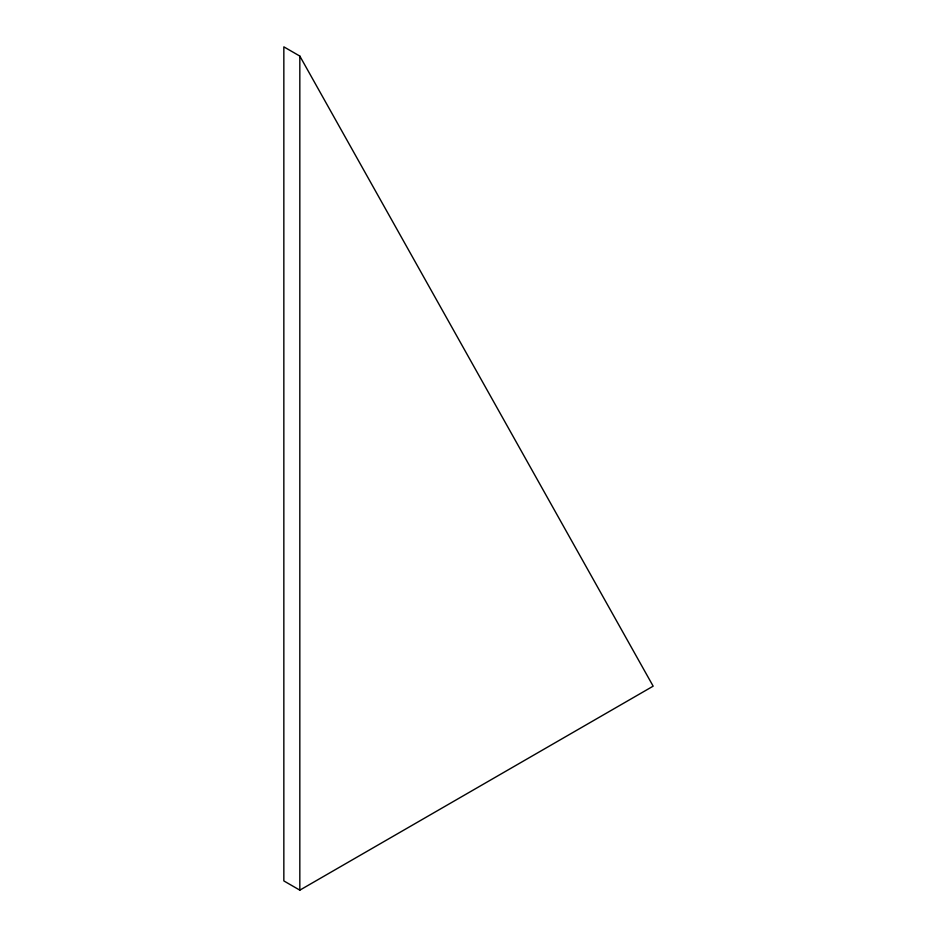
<?xml version="1.0" encoding="UTF-8"?>
<svg xmlns="http://www.w3.org/2000/svg" width="937" height="937" viewBox="0 0 937 937"><rect width="100%" height="100%" fill="white"/><g stroke="black" fill="none" stroke-linecap="round" stroke-linejoin="round"><path stroke-width="1.41" d="M299.828 890.15L653.159 686.165L299.828 56.079L283.841 46.85L283.841 880.921L299.828 890.15L299.828 56.079"/></g></svg>
